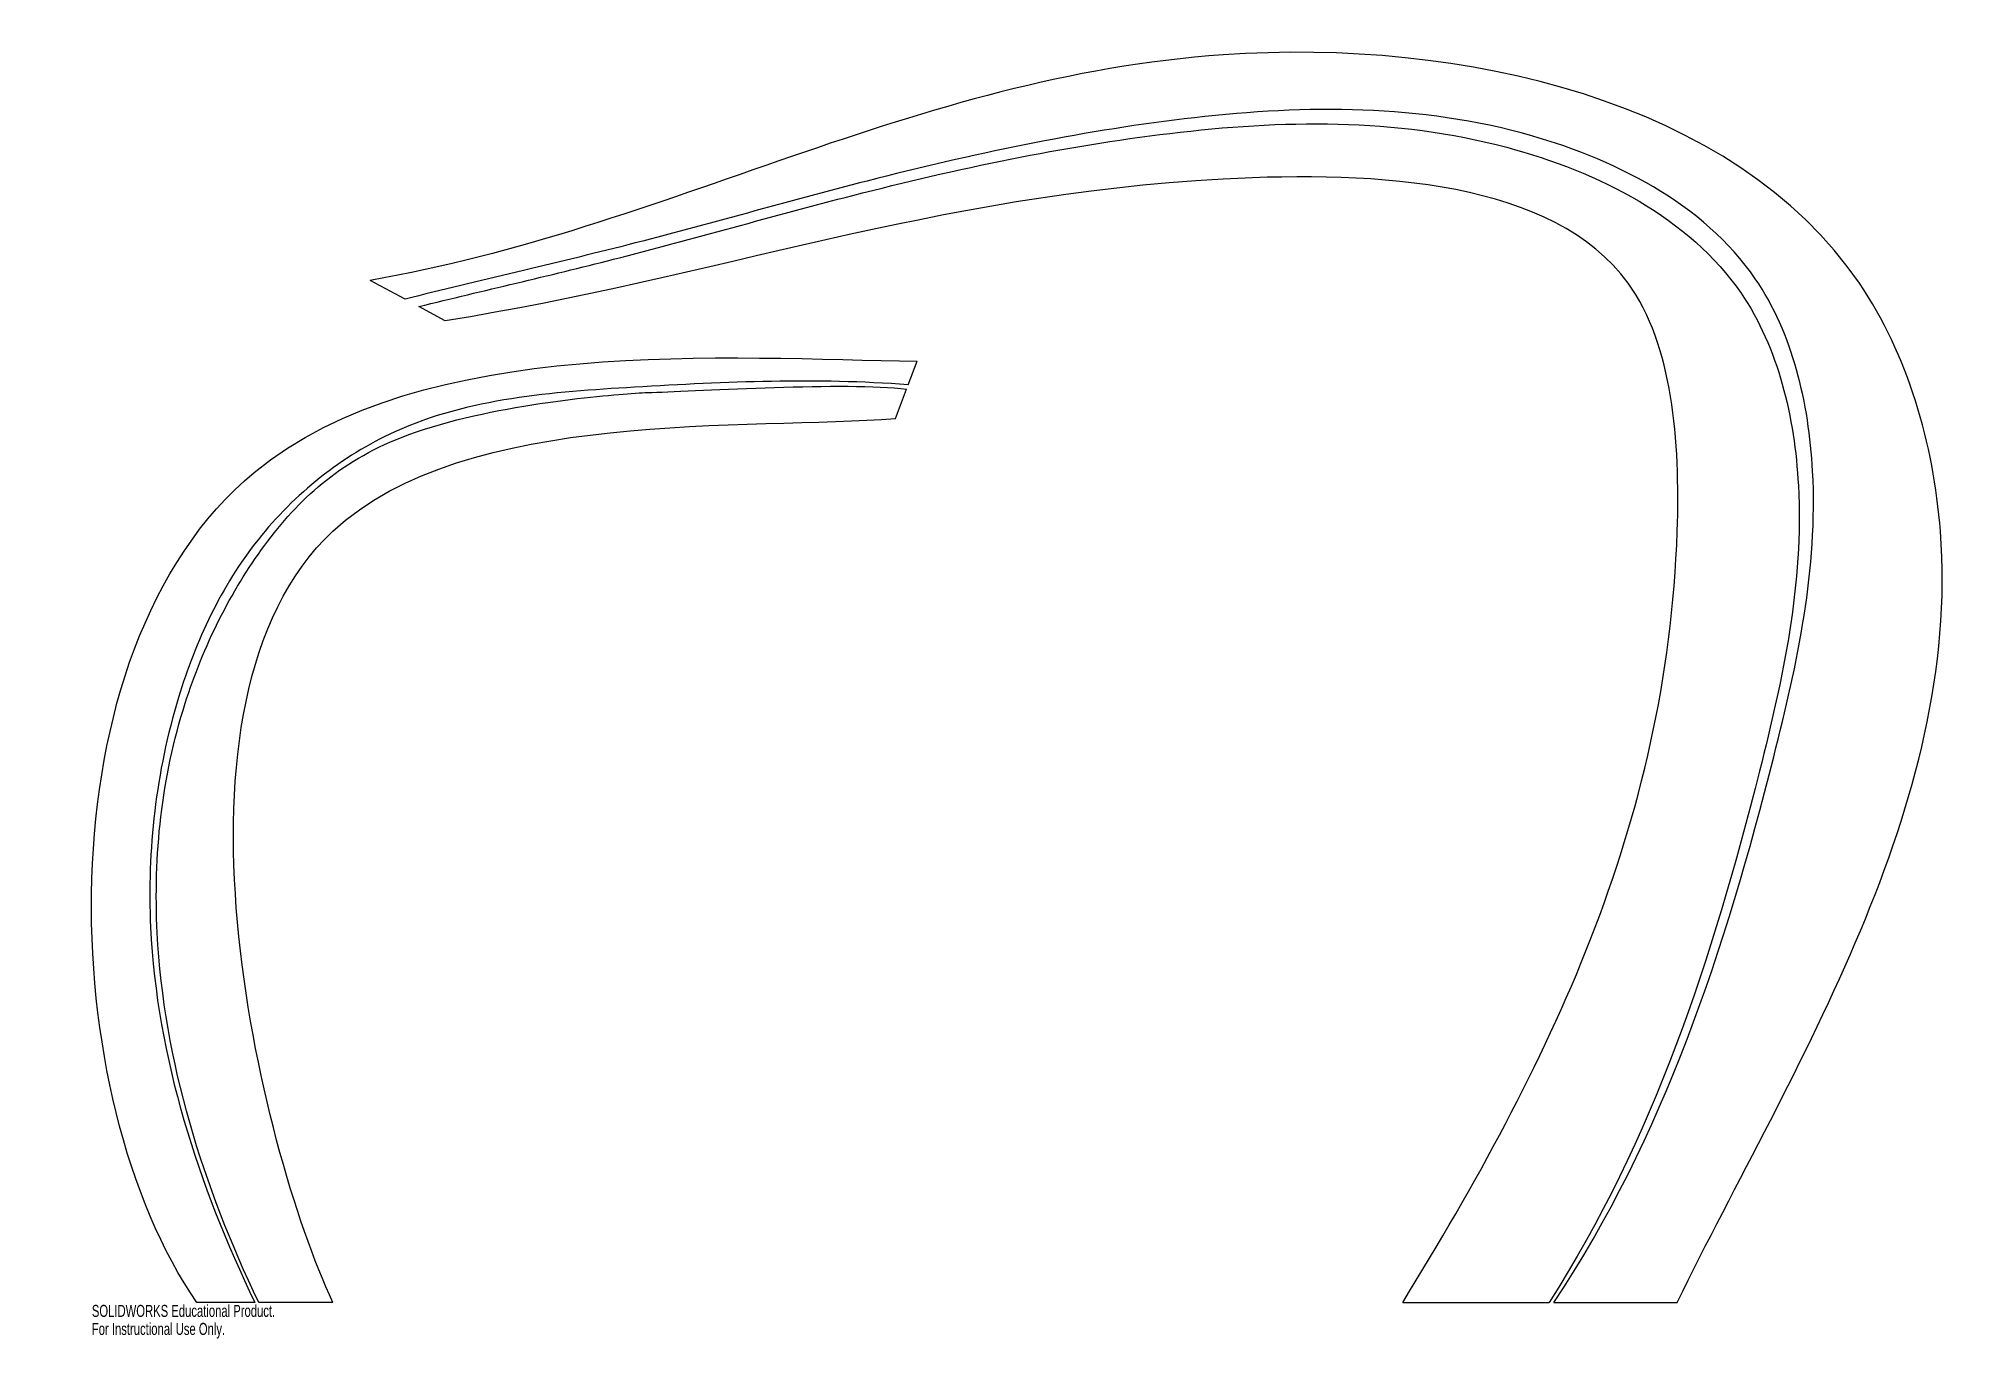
# Model space of a CAD drawing. Header units: millimetres. Extents: x -223 to 550, y -66 to 456.
import ezdxf

# ---------------------------------------------------------------- set-up
doc = ezdxf.new("R2010")
doc.units = ezdxf.units.MM
doc.styles.add('SLDTEXTSTYLE0', font='TXT', dxfattribs={"width": 0.7})

msp = doc.modelspace()

# ---------------------------------------------------------------- linework, layer by layer
at = {"color": 7, "linetype": 'Continuous', "lineweight": 25}
for p, q in [((-75.75, 351.59), (-89.8, 359.16)), ((-59.58, 342.89), (-70.21, 348.61)), ((126.47, 317.17), (130.11, 326.7)), ((121.3, 303.65), (125.8, 315.42)), ((-136.12, -51.71), (-159.39, -51.71)), ((-104.79, -51.71), (-134.54, -51.71)), ((325.21, -51.71), (384.04, -51.71)), ((385.99, -51.71), (435.52, -51.71))]:
    msp.add_line(p, q, dxfattribs=at)
for points, knots in [([(435.52, -51.71), (482.28, 43.71), (571.32, 181.02), (501.06, 422.47), (204.66, 488.37), (29.26, 379.64), (-89.8, 359.16)], [0, 0, 0, 0, 0.310107, 0.409063, 0.665392, 1, 1, 1, 1]), ([(385.99, -51.71), (430.28, 15.02), (466.89, 127.55), (497.84, 269.57), (472.92, 376.39), (364.88, 431.37), (238.66, 428.36), (119.3, 402.89), (16.4, 373.06), (-45.99, 359.12), (-75.75, 351.59)], [0, 0, 0, 0, 0.236895, 0.352574, 0.433104, 0.543825, 0.679129, 0.808698, 0.90807, 1, 1, 1, 1]), ([(-70.21, 348.61), (-44.17, 355.03), (14.38, 368.34), (113.56, 397.1), (232.92, 422.57), (359.14, 425.57), (467.19, 370.59), (492.1, 263.77), (461.64, 123.99), (425.96, 13.59), (384.04, -51.71)], [0.011602, 0.011602, 0.011602, 0.011602, 0.0919302, 0.1913019, 0.3208711, 0.4561751, 0.5668956, 0.6474263, 0.7631048, 0.9931667, 0.9931667, 0.9931667, 0.9931667]), ([(325.21, -51.71), (383.42, 42.93), (446.39, 169.6), (428.86, 396.64), (181.26, 411.01), (48.91, 360.14), (-59.58, 342.89)], [0, 0, 0, 0, 0.360284, 0.470972, 0.653926, 1, 1, 1, 1]), ([(-159.39, -51.71), (-215.96, 29.42), (-228.63, 351.14), (55.96, 327.56), (130.11, 326.7)], [0, 0, 0, 0, 0.56191, 1, 1, 1, 1]), ([(126.47, 317.17), (89.53, 319.96), (21.35, 316.99), (-74.31, 310.01), (-139.61, 257.81), (-173.15, 185.56), (-185.5, 77.09), (-158.76, -4.86), (-136.12, -51.71)], [0, 0, 0, 0, 0.183774, 0.347193, 0.463953, 0.582437, 0.737765, 1, 1, 1, 1]), ([(-134.54, -51.71), (-156.74, -5.47), (-182.34, 75.71), (-171.15, 183.27), (-135.11, 255.66), (-81.87, 305.19), (16.13, 314), (36.69, 314.27), (101.62, 318.43), (125.8, 315.42)], [0.0029883, 0.0029883, 0.0029883, 0.0029883, 0.1868942, 0.2975964, 0.3820393, 0.4652542, 0.5700756, 0.6066626, 0.9813945, 0.9813945, 0.9813945, 0.9813945]), ([(-104.79, -51.71), (-133.95, 10.79), (-209.69, 320.76), (63.82, 298.92), (121.3, 303.65)], [0, 0, 0, 0, 0.57813, 1, 1, 1, 1])]:
    msp.add_open_spline(points, degree=3, knots=knots, dxfattribs=at)

# ---------------------------------------------------------------- texts
at = {"color": 7, "linetype": 'Continuous', "char_height": 4.8336, "attachment_point": 1, "style": 'SLDTEXTSTYLE0'}
for s, insert in [('SOLIDWORKS Educational Product.', (-201.62, -52.73)), ('For Instructional Use Only.', (-201.62, -59.98))]:
    msp.add_mtext(s, dxfattribs=dict(at, insert=insert))

doc.saveas('drawing.dxf')
